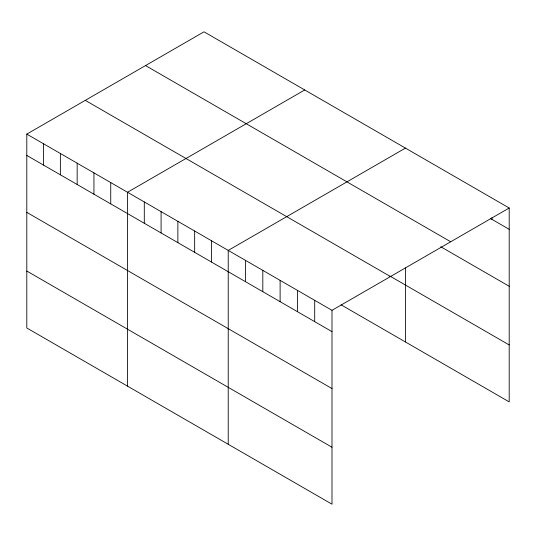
<?xml version="1.0" encoding="UTF-8"?>
<svg xmlns="http://www.w3.org/2000/svg" width="536" height="536" viewBox="0 0 536 536"><rect width="100%" height="100%" fill="white"/><g stroke="black" fill="none" stroke-linecap="round" stroke-linejoin="round"><path stroke-width="0.8" d="M26.8 134.114L331.992 310.317L331.992 504.188L26.8 327.992L26.8 134.114L204.008 31.812L509.2 208.008L509.2 401.886L341.09 304.823M304.723 89.954L127.514 192.263L127.514 386.134M405.43 148.104L228.229 250.413L228.229 444.284M331.992 310.317L509.2 208.008M490.467 218.5L509.2 229.321M145.531 65.573L450.722 241.776M440.746 246.741L509.2 286.264M390.047 276.147L509.2 344.936M85.278 100.353L390.469 276.556M26.8 155.427L331.992 331.63M26.8 212.37L331.992 388.573M26.8 271.042L331.992 447.245M491.907 217.696L491.907 219.338M405.43 267.913L405.43 341.975M314.699 300.334L314.699 321.647M297.406 290.351L297.406 311.657M280.114 280.368L280.114 301.674M262.814 270.379L262.814 291.691M245.522 260.396L245.522 281.702M211.445 240.718L211.445 262.03M194.655 231.029L194.655 252.335M177.872 221.335L177.872 242.647M161.088 211.646L161.088 232.952M144.298 201.958L144.298 223.264M110.731 182.575L110.731 203.881M93.941 172.88L93.941 194.193M77.157 163.192L77.157 184.498M60.374 153.497L60.374 174.81M43.584 143.809L43.584 165.115"/></g></svg>
